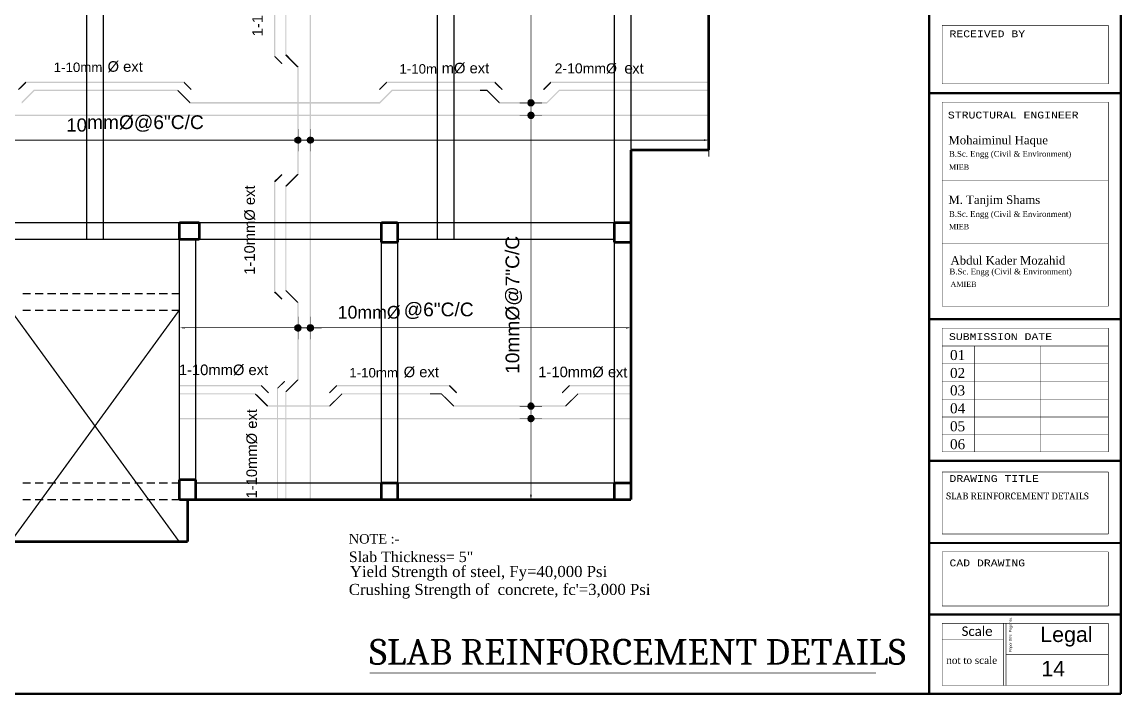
# Model space of a CAD drawing. Header units: millimetres. Extents: x 5 to 350, y 3 to 213.
# Drawn here: x 142.1 to 350.5, y 2.9 to 130.5 of the extents above; entities that cross this region are included whole.
import ezdxf

# ---------------------------------------------------------------- set-up
doc = ezdxf.new("R2010")
doc.units = ezdxf.units.MM
for name, color, linetype in [('H', 251, 'Continuous'), ('P', 255, 'Continuous'), ('T', 255, 'Continuous')]:
    doc.layers.add(name, color=color, linetype=linetype)
doc.styles.get("Standard").update_dxf_attribs({"font": 'arial.ttf'})

msp = doc.modelspace()

# ---------------------------------------------------------------- hatches: boundary and pattern name
at = {"layer": 'H', "linetype": 'Continuous'}
for points in [[(196.603, 39.97), (196.603, 192.282), (196.85, 39.97), (196.603, 39.97)], [(196.85, 39.97), (196.603, 192.282), (196.85, 192.282), (196.85, 39.97)], [(190.077, 124.037), (189.83, 146.226), (190.077, 146.138), (190.077, 124.037)], [(189.83, 123.948), (189.83, 146.226), (190.077, 124.037), (189.83, 123.948)], [(191.946, 124.213), (191.946, 145.027), (192.193, 124.372), (191.946, 124.213)], [(192.193, 124.372), (191.946, 145.027), (192.193, 144.868), (192.193, 124.372)], [(191.435, 122.678), (189.83, 123.948), (190.077, 124.037), (191.435, 122.678)], [(191.258, 122.52), (189.83, 123.948), (191.435, 122.678), (191.258, 122.52)], [(194.486, 122.008), (191.946, 124.213), (192.193, 124.372), (194.486, 122.008)], [(194.222, 121.92), (191.946, 124.213), (194.486, 122.008), (194.222, 121.92)], [(194.486, 101.6), (194.222, 121.92), (194.486, 122.008), (194.486, 101.6)], [(194.486, 101.6), (194.222, 101.688), (194.222, 121.92), (194.486, 101.6)], [(141.482, 117.598), (141.305, 117.775), (142.752, 119.204), (141.482, 117.598)], [(141.482, 117.598), (142.752, 119.204), (142.91, 118.957), (141.482, 117.598)], [(142.91, 118.957), (142.752, 119.204), (172.808, 119.204), (142.91, 118.957)], [(142.91, 118.957), (172.808, 119.204), (172.72, 118.957), (142.91, 118.957)], [(174.237, 117.775), (172.72, 118.957), (172.808, 119.204), (174.237, 117.775)], [(174.078, 117.598), (172.72, 118.957), (174.237, 117.775), (174.078, 117.598)], [(209.885, 117.598), (209.726, 117.775), (211.155, 119.204), (209.885, 117.598)], [(209.885, 117.598), (211.155, 119.204), (211.243, 118.957), (209.885, 117.598)], [(211.243, 118.957), (211.155, 119.204), (231.74, 119.204), (211.243, 118.957)], [(211.243, 118.957), (231.74, 119.204), (231.563, 118.957), (211.243, 118.957)], [(233.168, 117.775), (231.563, 118.957), (231.74, 119.204), (233.168, 117.775)], [(233.01, 117.598), (231.563, 118.957), (233.168, 117.775), (233.01, 117.598)], [(240.965, 117.598), (240.788, 117.775), (242.235, 119.204), (240.965, 117.598)], [(240.965, 117.598), (242.235, 119.204), (242.323, 118.957), (240.965, 117.598)], [(242.323, 118.957), (242.235, 119.204), (272.203, 119.204), (242.323, 118.957)], [(242.323, 118.957), (272.203, 119.204), (272.203, 118.957), (242.323, 118.957)], [(142.064, 115.058), (141.993, 115.323), (144.357, 117.687), (142.064, 115.058)], [(142.064, 115.058), (144.357, 117.687), (144.445, 117.44), (142.064, 115.058)], [(144.445, 117.44), (144.357, 117.687), (171.626, 117.687), (144.445, 117.44)], [(144.445, 117.44), (171.626, 117.687), (171.538, 117.44), (144.445, 117.44)], [(173.99, 115.323), (171.538, 117.44), (171.626, 117.687), (173.99, 115.323)], [(173.902, 115.058), (171.538, 117.44), (173.99, 115.323), (173.902, 115.058)], [(209.885, 115.058), (209.797, 115.323), (212.178, 117.687), (209.885, 115.058)], [(209.885, 115.058), (212.178, 117.687), (212.266, 117.44), (209.885, 115.058)], [(212.266, 117.44), (212.178, 117.687), (228.847, 117.687), (212.266, 117.44)], [(212.266, 117.44), (228.847, 117.687), (228.847, 117.44), (212.266, 117.44)], [(228.847, 117.44), (228.847, 117.687), (230.205, 117.687), (228.847, 117.44)], [(228.847, 117.44), (230.205, 117.687), (230.117, 117.44), (228.847, 117.44)], [(232.586, 115.323), (230.117, 117.44), (230.205, 117.687), (232.586, 115.323)], [(232.498, 115.058), (230.117, 117.44), (232.586, 115.323), (232.498, 115.058)], [(241.547, 115.058), (241.476, 115.323), (243.84, 117.687), (241.547, 115.058)], [(241.547, 115.058), (243.84, 117.687), (243.928, 117.44), (241.547, 115.058)], [(243.928, 117.44), (243.84, 117.687), (272.203, 117.687), (243.928, 117.44)], [(243.928, 117.44), (272.203, 117.687), (272.203, 117.44), (243.928, 117.44)], [(173.902, 115.058), (173.99, 115.323), (209.797, 115.323), (173.902, 115.058)], [(173.902, 115.058), (209.797, 115.323), (209.885, 115.058), (173.902, 115.058)], [(232.498, 115.058), (232.586, 115.323), (241.476, 115.323), (232.498, 115.058)], [(232.498, 115.058), (241.476, 115.323), (241.547, 115.058), (232.498, 115.058)], [(237.825, 115.147), (237.913, 115.57), (238.513, 115.147), (237.825, 115.147)], [(237.913, 114.812), (237.825, 115.147), (238.513, 115.147), (237.913, 114.812)], [(238.513, 115.147), (237.913, 115.57), (238.16, 115.817), (238.513, 115.147)], [(238.16, 114.547), (237.913, 114.812), (238.513, 115.147), (238.16, 114.547)], [(238.513, 115.147), (238.16, 115.817), (238.513, 115.905), (238.513, 115.147)], [(238.513, 114.476), (238.16, 114.547), (238.513, 115.147), (238.513, 114.476)], [(238.513, 115.147), (238.513, 115.905), (238.848, 115.817), (238.513, 115.147)], [(238.513, 115.147), (238.848, 115.817), (239.095, 115.57), (238.513, 115.147)], [(238.513, 115.147), (239.095, 115.57), (239.272, 115.147), (238.513, 115.147)], [(238.513, 114.476), (238.513, 115.147), (238.848, 114.547), (238.513, 114.476)], [(238.848, 114.547), (238.513, 115.147), (239.095, 114.812), (238.848, 114.547)], [(239.095, 114.812), (238.513, 115.147), (239.272, 115.147), (239.095, 114.812)], [(54.363, 112.695), (54.363, 112.942), (272.203, 112.942), (54.363, 112.695)], [(54.363, 112.695), (272.203, 112.942), (272.203, 112.695), (54.363, 112.695)], [(237.825, 112.854), (237.913, 113.206), (238.513, 112.854), (237.825, 112.854)], [(237.913, 112.43), (237.825, 112.854), (238.513, 112.854), (237.913, 112.43)], [(238.513, 112.854), (237.913, 113.206), (238.16, 113.453), (238.513, 112.854)], [(238.16, 112.183), (237.913, 112.43), (238.513, 112.854), (238.16, 112.183)], [(238.513, 112.854), (238.16, 113.453), (238.513, 113.542), (238.513, 112.854)], [(238.513, 112.095), (238.16, 112.183), (238.513, 112.854), (238.513, 112.095)], [(238.513, 112.854), (238.513, 113.542), (238.848, 113.453), (238.513, 112.854)], [(238.513, 112.854), (238.848, 113.453), (239.095, 113.206), (238.513, 112.854)], [(238.513, 112.854), (239.095, 113.206), (239.272, 112.854), (238.513, 112.854)], [(238.513, 112.095), (238.513, 112.854), (238.848, 112.183), (238.513, 112.095)], [(238.848, 112.183), (238.513, 112.854), (239.095, 112.43), (238.848, 112.183)], [(239.095, 112.43), (238.513, 112.854), (239.272, 112.854), (239.095, 112.43)], [(193.64, 108.126), (193.71, 108.462), (194.398, 108.126), (193.64, 108.126)], [(194.398, 108.126), (193.71, 108.462), (194.063, 108.708), (194.398, 108.126)], [(194.398, 108.126), (194.063, 108.708), (194.398, 108.797), (194.398, 108.126)], [(194.398, 108.126), (194.398, 108.797), (194.733, 108.708), (194.398, 108.126)], [(194.398, 108.126), (194.733, 108.708), (194.98, 108.462), (194.398, 108.126)], [(194.398, 108.126), (194.98, 108.462), (195.068, 108.126), (194.398, 108.126)], [(196.003, 108.126), (196.092, 108.462), (196.674, 108.126), (196.003, 108.126)], [(196.674, 108.126), (196.092, 108.462), (196.338, 108.708), (196.674, 108.126)], [(196.674, 108.126), (196.338, 108.708), (196.674, 108.797), (196.674, 108.126)], [(196.674, 108.126), (196.674, 108.797), (197.097, 108.708), (196.674, 108.126)], [(196.674, 108.126), (197.097, 108.708), (197.362, 108.462), (196.674, 108.126)], [(196.674, 108.126), (197.362, 108.462), (197.45, 108.126), (196.674, 108.126)], [(193.71, 107.774), (193.64, 108.126), (194.398, 108.126), (193.71, 107.774)], [(194.063, 107.527), (193.71, 107.774), (194.398, 108.126), (194.063, 107.527)], [(194.398, 107.438), (194.063, 107.527), (194.398, 108.126), (194.398, 107.438)], [(194.398, 107.438), (194.398, 108.126), (194.733, 107.527), (194.398, 107.438)], [(194.733, 107.527), (194.398, 108.126), (194.98, 107.774), (194.733, 107.527)], [(194.98, 107.774), (194.398, 108.126), (195.068, 108.126), (194.98, 107.774)], [(196.092, 107.774), (196.003, 108.126), (196.674, 108.126), (196.092, 107.774)], [(196.338, 107.527), (196.092, 107.774), (196.674, 108.126), (196.338, 107.527)], [(196.674, 107.438), (196.338, 107.527), (196.674, 108.126), (196.674, 107.438)], [(196.674, 107.438), (196.674, 108.126), (197.097, 107.527), (196.674, 107.438)], [(197.097, 107.527), (196.674, 108.126), (197.362, 107.774), (197.097, 107.527)], [(197.362, 107.774), (196.674, 108.126), (197.45, 108.126), (197.362, 107.774)], [(271.268, 107.95), (271.268, 108.285), (272.203, 108.126), (271.268, 107.95)], [(190.077, 100.154), (189.83, 100.33), (191.258, 101.688), (190.077, 100.154)], [(190.077, 79.41), (189.83, 100.33), (190.077, 100.154), (190.077, 79.41)], [(189.83, 79.252), (189.83, 100.33), (190.077, 79.41), (189.83, 79.252)], [(190.077, 100.154), (191.258, 101.688), (191.435, 101.512), (190.077, 100.154)], [(192.193, 99.307), (191.946, 99.395), (194.222, 101.688), (192.193, 99.307)], [(192.193, 99.307), (194.222, 101.688), (194.486, 101.6), (192.193, 99.307)], [(191.946, 79.587), (191.946, 99.395), (192.193, 79.675), (191.946, 79.587)], [(192.193, 79.675), (191.946, 99.395), (192.193, 99.307), (192.193, 79.675)], [(191.435, 78.07), (189.83, 79.252), (190.077, 79.41), (191.435, 78.07)], [(191.258, 77.893), (189.83, 79.252), (191.435, 78.07), (191.258, 77.893)], [(194.486, 77.382), (191.946, 79.587), (192.193, 79.675), (194.486, 77.382)], [(194.222, 77.294), (191.946, 79.587), (194.486, 77.382), (194.222, 77.294)], [(194.486, 62.653), (194.222, 77.294), (194.486, 77.382), (194.486, 62.653)], [(194.486, 62.653), (194.222, 62.742), (194.222, 77.294), (194.486, 62.653)], [(194.398, 72.566), (193.71, 72.902), (194.063, 73.148), (194.398, 72.566)], [(194.398, 72.566), (194.063, 73.148), (194.398, 73.237), (194.398, 72.566)], [(194.398, 72.566), (194.398, 73.237), (194.733, 73.148), (194.398, 72.566)], [(194.398, 72.566), (194.733, 73.148), (194.98, 72.902), (194.398, 72.566)], [(196.674, 72.478), (196.092, 72.902), (196.338, 73.148), (196.674, 72.478)], [(196.674, 72.478), (196.338, 73.148), (196.674, 73.237), (196.674, 72.478)], [(196.674, 72.478), (196.674, 73.237), (197.097, 73.148), (196.674, 72.478)], [(196.674, 72.478), (197.097, 73.148), (197.362, 72.902), (196.674, 72.478)], [(172.896, 72.39), (171.873, 72.566), (172.896, 72.637), (172.896, 72.39)], [(193.64, 72.566), (193.71, 72.902), (194.398, 72.566), (193.64, 72.566)], [(193.71, 72.143), (193.64, 72.566), (194.398, 72.566), (193.71, 72.143)], [(194.063, 71.878), (193.71, 72.143), (194.398, 72.566), (194.063, 71.878)], [(194.398, 71.79), (194.063, 71.878), (194.398, 72.566), (194.398, 71.79)], [(194.398, 72.566), (194.98, 72.902), (195.068, 72.566), (194.398, 72.566)], [(194.398, 71.79), (194.398, 72.566), (194.733, 71.878), (194.398, 71.79)], [(194.733, 71.878), (194.398, 72.566), (194.98, 72.143), (194.733, 71.878)], [(194.98, 72.143), (194.398, 72.566), (195.068, 72.566), (194.98, 72.143)], [(196.003, 72.478), (196.092, 72.902), (196.674, 72.478), (196.003, 72.478)], [(196.092, 72.143), (196.003, 72.478), (196.674, 72.478), (196.092, 72.143)], [(196.338, 71.878), (196.092, 72.143), (196.674, 72.478), (196.338, 71.878)], [(196.674, 71.79), (196.338, 71.878), (196.674, 72.478), (196.674, 71.79)], [(196.674, 72.478), (197.362, 72.902), (197.45, 72.478), (196.674, 72.478)], [(196.674, 71.79), (196.674, 72.478), (197.097, 71.878), (196.674, 71.79)], [(197.097, 71.878), (196.674, 72.478), (197.362, 72.143), (197.097, 71.878)], [(197.362, 72.143), (196.674, 72.478), (197.45, 72.478), (197.362, 72.143)], [(256.54, 72.39), (256.54, 72.637), (257.475, 72.566), (256.54, 72.39)], [(192.193, 60.36), (191.946, 60.448), (194.222, 62.742), (192.193, 60.36)], [(192.193, 60.36), (194.222, 62.742), (194.486, 62.653), (192.193, 60.36)], [(171.873, 61.472), (187.448, 61.718), (187.36, 61.472), (171.873, 61.472)], [(171.873, 61.472), (171.873, 61.718), (187.448, 61.718), (171.873, 61.472)], [(188.895, 60.29), (187.36, 61.472), (187.448, 61.718), (188.895, 60.29)], [(188.718, 60.113), (187.36, 61.472), (188.895, 60.29), (188.718, 60.113)], [(190.588, 61.048), (190.412, 61.136), (191.77, 62.477), (190.588, 61.048)], [(190.412, 39.97), (190.412, 61.136), (190.588, 39.97), (190.412, 39.97)], [(190.588, 39.97), (190.412, 61.136), (190.588, 61.048), (190.588, 39.97)], [(190.588, 61.048), (191.77, 62.477), (191.946, 62.318), (190.588, 61.048)], [(191.946, 39.97), (191.946, 60.448), (192.193, 39.97), (191.946, 39.97)], [(192.193, 39.97), (191.946, 60.448), (192.193, 60.36), (192.193, 39.97)], [(200.413, 60.113), (200.237, 60.29), (201.683, 61.718), (200.413, 60.113)], [(200.413, 60.113), (201.683, 61.718), (201.754, 61.472), (200.413, 60.113)], [(201.754, 61.472), (201.683, 61.718), (223.097, 61.718), (201.754, 61.472)], [(201.754, 61.472), (223.097, 61.718), (223.008, 61.472), (201.754, 61.472)], [(224.543, 60.29), (223.008, 61.472), (223.097, 61.718), (224.543, 60.29)], [(224.367, 60.113), (223.008, 61.472), (224.543, 60.29), (224.367, 60.113)], [(244.51, 60.113), (244.352, 60.29), (245.78, 61.718), (244.51, 60.113)], [(244.51, 60.113), (245.78, 61.718), (245.868, 61.472), (244.51, 60.113)], [(245.868, 61.472), (245.78, 61.718), (257.475, 61.718), (245.868, 61.472)], [(245.868, 61.472), (257.475, 61.718), (257.475, 61.472), (245.868, 61.472)], [(171.873, 59.937), (171.873, 60.113), (186.355, 60.113), (171.873, 59.937)], [(171.873, 59.937), (186.355, 60.113), (186.178, 59.937), (171.873, 59.937)], [(188.718, 57.82), (186.178, 59.937), (186.355, 60.113), (188.718, 57.82)], [(188.56, 57.573), (186.178, 59.937), (188.718, 57.82), (188.56, 57.573)], [(200.413, 57.573), (200.325, 57.82), (202.688, 60.113), (200.413, 57.573)], [(200.413, 57.573), (202.688, 60.113), (202.777, 59.937), (200.413, 57.573)], [(202.777, 59.937), (202.688, 60.113), (219.375, 60.113), (202.777, 59.937)], [(202.777, 59.937), (219.375, 60.113), (219.375, 59.937), (202.777, 59.937)], [(219.375, 59.937), (219.375, 60.113), (221.58, 60.113), (219.375, 59.937)], [(219.375, 59.937), (221.58, 60.113), (221.492, 59.937), (219.375, 59.937)], [(223.943, 57.82), (221.492, 59.937), (221.58, 60.113), (223.943, 57.82)], [(223.855, 57.573), (221.492, 59.937), (223.943, 57.82), (223.855, 57.573)], [(238.513, 57.662), (238.16, 58.332), (238.513, 58.42), (238.513, 57.662)], [(238.513, 57.662), (238.513, 58.42), (238.848, 58.332), (238.513, 57.662)], [(245.11, 57.573), (245.022, 57.82), (247.403, 60.113), (245.11, 57.573)], [(245.11, 57.573), (247.403, 60.113), (247.474, 59.937), (245.11, 57.573)], [(247.474, 59.937), (247.403, 60.113), (257.475, 60.113), (247.474, 59.937)], [(247.474, 59.937), (257.475, 60.113), (257.475, 59.937), (247.474, 59.937)], [(188.56, 57.573), (188.718, 57.82), (200.325, 57.82), (188.56, 57.573)], [(188.56, 57.573), (200.325, 57.82), (200.413, 57.573), (188.56, 57.573)], [(223.855, 57.573), (223.943, 57.82), (245.022, 57.82), (223.855, 57.573)], [(223.855, 57.573), (245.022, 57.82), (245.11, 57.573), (223.855, 57.573)], [(237.825, 57.662), (237.913, 57.997), (238.513, 57.662), (237.825, 57.662)], [(237.913, 57.326), (237.825, 57.662), (238.513, 57.662), (237.913, 57.326)], [(238.513, 57.662), (237.913, 57.997), (238.16, 58.332), (238.513, 57.662)], [(238.16, 57.062), (237.913, 57.326), (238.513, 57.662), (238.16, 57.062)], [(238.513, 56.974), (238.16, 57.062), (238.513, 57.662), (238.513, 56.974)], [(238.513, 57.662), (238.848, 58.332), (239.095, 57.997), (238.513, 57.662)], [(238.513, 57.662), (239.095, 57.997), (239.272, 57.662), (238.513, 57.662)], [(238.513, 56.974), (238.513, 57.662), (238.848, 57.062), (238.513, 56.974)], [(238.848, 57.062), (238.513, 57.662), (239.095, 57.326), (238.848, 57.062)], [(239.095, 57.326), (238.513, 57.662), (239.272, 57.662), (239.095, 57.326)], [(171.873, 55.21), (171.873, 55.457), (257.475, 55.457), (171.873, 55.21)], [(171.873, 55.21), (257.475, 55.457), (257.475, 55.21), (171.873, 55.21)], [(237.825, 55.28), (237.913, 55.704), (238.513, 55.28), (237.825, 55.28)], [(237.913, 54.945), (237.825, 55.28), (238.513, 55.28), (237.913, 54.945)], [(238.513, 55.28), (237.913, 55.704), (238.16, 55.968), (238.513, 55.28)], [(238.16, 54.698), (237.913, 54.945), (238.513, 55.28), (238.16, 54.698)], [(238.513, 55.28), (238.16, 55.968), (238.513, 56.056), (238.513, 55.28)], [(238.513, 54.61), (238.16, 54.698), (238.513, 55.28), (238.513, 54.61)], [(238.513, 55.28), (238.513, 56.056), (238.848, 55.968), (238.513, 55.28)], [(238.513, 55.28), (238.848, 55.968), (239.095, 55.704), (238.513, 55.28)], [(238.513, 55.28), (239.095, 55.704), (239.272, 55.28), (238.513, 55.28)], [(238.513, 54.61), (238.513, 55.28), (238.848, 54.698), (238.513, 54.61)], [(238.848, 54.698), (238.513, 55.28), (239.095, 54.945), (238.848, 54.698)], [(239.095, 54.945), (238.513, 55.28), (239.272, 55.28), (239.095, 54.945)], [(238.513, 39.97), (238.337, 40.887), (238.672, 40.887), (238.513, 39.97)]]:
    msp.add_hatch(color=256, dxfattribs=at).paths.add_polyline_path(points)

# ---------------------------------------------------------------- linework, layer by layer
at = {"layer": 'P'}
for points, const_width in [([(313.937, 3.14), (313.937, 212.513)], 0.423), ([(313.937, 3.14), (313.937, 212.513)], 0.423), ([(350.273, 212.513), (350.273, 3.14)], 0.423), ([(350.273, 212.513), (350.273, 3.14)], 0.423), ([(350.273, 212.513), (350.273, 3.14)], 0.423), ([(350.273, 212.513), (350.273, 3.14)], 0.423), ([(313.937, 3.14), (313.937, 185.085)], 0.085), ([(313.937, 3.14), (313.937, 185.085)], 0.085), ([(350.273, 185.085), (350.273, 3.14)], 0.085), ([(350.273, 185.085), (350.273, 3.14)], 0.085), ([(220.804, 136.313), (220.804, 89.323)], 0.254), ([(223.943, 136.313), (223.943, 89.323)], 0.254), ([(272.203, 134.796), (272.203, 106.257)], 0.508), ([(154.34, 133.174), (154.34, 89.323)], 0.254), ([(157.48, 133.174), (157.48, 89.323)], 0.254), ([(238.513, 40.887), (238.513, 132.256)], 0.169), ([(254.335, 92.463), (254.335, 133.174)], 0.254), ([(257.475, 92.463), (257.475, 133.174)], 0.254), ([(316.406, 118.78), (316.406, 129.875)], 0.085), ([(316.406, 118.78), (316.406, 129.875)], 0.085), ([(316.406, 129.875), (347.892, 129.875)], 0.085), ([(347.892, 129.875), (347.892, 118.78)], 0.085), ([(347.892, 129.875), (347.892, 118.78)], 0.085), ([(272.203, 119.133), (272.203, 119.204)], 0.254), ([(347.892, 118.78), (316.406, 118.78)], 0.085), ([(347.892, 118.78), (316.406, 118.78)], 0.085), ([(316.406, 118.78), (316.406, 118.78)], 0.085), ([(238.513, 117.352), (238.513, 115.147)], 0.085), ([(313.937, 117.016), (350.273, 117.016)], 0.423), ([(313.937, 117.016), (350.273, 117.016)], 0.423), ([(238.513, 115.147), (236.396, 115.147)], 0.085), ([(238.513, 115.147), (240.63, 115.147)], 0.085), ([(238.513, 113.03), (238.513, 115.147)], 0.085), ([(238.513, 114.97), (238.513, 112.854)], 0.085), ([(347.892, 115.323), (316.406, 115.323)], 0.085), ([(316.406, 115.323), (347.892, 115.323)], 0.085), ([(316.406, 76.623), (316.406, 115.323)], 0.085), ([(316.406, 76.623), (316.406, 115.323)], 0.085), ([(316.406, 76.623), (316.406, 115.323)], 0.085), ([(347.892, 115.323), (347.892, 115.323)], 0.085), ([(347.892, 76.623), (347.892, 115.323)], 0.085), ([(347.892, 76.623), (347.892, 115.323)], 0.085), ([(347.892, 115.323), (347.892, 76.623)], 0.085), ([(238.513, 112.854), (236.396, 112.854)], 0.085), ([(238.513, 112.854), (240.63, 112.854)], 0.085), ([(238.513, 110.666), (238.513, 112.854)], 0.085), ([(194.398, 110.243), (194.398, 108.126)], 0.085), ([(196.674, 110.243), (196.674, 108.126)], 0.085), ([(55.28, 108.126), (271.268, 108.126)], 0.169), ([(194.398, 108.126), (192.193, 108.126)], 0.085), ([(194.398, 108.126), (196.515, 108.126)], 0.085), ([(194.398, 106.01), (194.398, 108.126)], 0.085), ([(196.674, 108.126), (194.557, 108.126)], 0.085), ([(196.674, 108.126), (198.878, 108.126)], 0.085), ([(196.674, 106.01), (196.674, 108.126)], 0.085), ([(272.203, 106.257), (257.475, 106.257)], 0.508), ([(257.475, 106.257), (257.475, 39.97)], 0.508), ([(272.203, 104.987), (272.203, 107.192)], 0.169), ([(347.892, 100.418), (316.406, 100.418)], 0.085), ([(139.947, 92.463), (171.873, 92.463)], 0.254), ([(171.873, 89.323), (171.873, 92.463)], 0.508), ([(171.873, 92.463), (175.683, 92.463)], 0.508), ([(175.683, 92.463), (175.683, 89.323)], 0.508), ([(175.683, 92.463), (210.15, 92.463)], 0.254), ([(210.15, 92.463), (213.272, 92.463)], 0.508), ([(210.15, 88.724), (210.15, 92.463)], 0.508), ([(210.15, 92.463), (210.15, 92.463)], 0.508), ([(213.272, 92.463), (213.272, 88.724)], 0.508), ([(213.272, 92.463), (254.335, 92.463)], 0.254), ([(254.335, 92.463), (257.475, 92.463)], 0.508), ([(254.335, 88.724), (254.335, 92.463)], 0.508), ([(254.335, 92.463), (254.335, 92.463)], 0.508), ([(257.475, 92.463), (257.475, 88.724)], 0.508), ([(139.947, 89.323), (171.873, 89.323)], 0.254), ([(175.683, 89.323), (171.873, 89.323)], 0.508), ([(171.873, 89.323), (171.873, 89.323)], 0.508), ([(171.873, 43.78), (171.873, 89.323)], 0.254), ([(175.013, 43.78), (175.013, 89.323)], 0.254), ([(175.683, 89.323), (210.15, 89.323)], 0.254), ([(213.272, 88.724), (210.15, 88.724)], 0.508), ([(210.15, 43.092), (210.15, 88.724)], 0.254), ([(213.272, 89.323), (254.335, 89.323)], 0.254), ([(213.272, 43.092), (213.272, 88.724)], 0.254), ([(257.475, 88.724), (254.335, 88.724)], 0.508), ([(254.335, 43.092), (254.335, 88.724)], 0.254), ([(257.475, 43.092), (257.475, 88.724)], 0.254), ([(347.892, 88.565), (316.406, 88.565)], 0.085), ([(142.24, 78.987), (143.757, 78.987)], 0.254), ([(144.533, 78.987), (146.138, 78.987)], 0.254), ([(146.897, 78.987), (148.502, 78.987)], 0.254), ([(149.26, 78.987), (150.795, 78.987)], 0.254), ([(151.642, 78.987), (153.158, 78.987)], 0.254), ([(153.917, 78.987), (155.54, 78.987)], 0.254), ([(156.298, 78.987), (157.903, 78.987)], 0.254), ([(158.662, 78.987), (160.196, 78.987)], 0.254), ([(161.043, 78.987), (162.56, 78.987)], 0.254), ([(163.407, 78.987), (164.924, 78.987)], 0.254), ([(165.7, 78.987), (167.305, 78.987)], 0.254), ([(168.063, 78.987), (169.668, 78.987)], 0.254), ([(170.427, 78.987), (171.873, 78.987)], 0.254), ([(139.947, 75.865), (171.873, 31.997)], 0.254), ([(171.873, 75.865), (139.947, 31.997)], 0.254), ([(142.24, 75.865), (143.757, 75.865)], 0.254), ([(144.533, 75.865), (146.138, 75.865)], 0.254), ([(146.897, 75.865), (148.502, 75.865)], 0.254), ([(149.26, 75.865), (150.795, 75.865)], 0.254), ([(151.642, 75.865), (153.158, 75.865)], 0.254), ([(153.917, 75.865), (155.54, 75.865)], 0.254), ([(156.298, 75.865), (157.903, 75.865)], 0.254), ([(158.662, 75.865), (160.196, 75.865)], 0.254), ([(161.043, 75.865), (162.56, 75.865)], 0.254), ([(163.407, 75.865), (164.924, 75.865)], 0.254), ([(165.7, 75.865), (167.305, 75.865)], 0.254), ([(168.063, 75.865), (169.668, 75.865)], 0.254), ([(170.427, 75.865), (171.873, 75.865)], 0.254), ([(347.892, 76.623), (316.406, 76.623)], 0.085), ([(316.406, 76.623), (347.892, 76.623)], 0.085), ([(347.892, 76.623), (316.406, 76.623)], 0.085), ([(347.892, 76.623), (316.406, 76.623)], 0.085), ([(316.406, 76.623), (347.892, 76.623)], 0.085), ([(347.892, 76.623), (316.406, 76.623)], 0.085), ([(316.406, 76.623), (347.892, 76.623)], 0.085), ([(347.892, 76.623), (316.406, 76.623)], 0.085), ([(347.892, 76.623), (316.406, 76.623)], 0.085), ([(316.406, 76.623), (347.892, 76.623)], 0.085), ([(347.892, 76.623), (316.406, 76.623)], 0.085), ([(316.406, 76.623), (347.892, 76.623)], 0.085), ([(347.892, 76.623), (316.406, 76.623)], 0.085), ([(347.892, 76.623), (316.406, 76.623)], 0.085), ([(316.406, 76.623), (347.892, 76.623)], 0.085), ([(347.892, 76.623), (347.892, 76.623)], 0.085), ([(347.892, 76.623), (347.892, 76.623)], 0.085), ([(194.398, 74.683), (194.398, 72.566)], 0.085), ([(196.674, 74.683), (196.674, 72.478)], 0.085), ([(313.937, 74.172), (350.273, 74.172)], 0.423), ([(171.873, 69.338), (171.873, 71.543)], 0.169), ([(172.896, 72.566), (256.54, 72.566)], 0.169), ([(194.398, 72.566), (192.193, 72.566)], 0.085), ([(194.398, 72.566), (196.515, 72.566)], 0.085), ([(194.398, 70.362), (194.398, 72.566)], 0.085), ([(196.674, 72.478), (194.557, 72.478)], 0.085), ([(196.674, 72.478), (198.878, 72.478)], 0.085), ([(196.674, 70.362), (196.674, 72.478)], 0.085), ([(257.475, 69.338), (257.475, 71.543)], 0.169), ([(316.406, 49.018), (316.406, 72.478)], 0.085), ([(316.406, 72.478), (347.892, 72.478)], 0.085), ([(347.892, 72.478), (347.892, 49.018)], 0.085), ([(347.892, 72.478), (347.892, 72.478)], 0.085), ([(347.892, 69.092), (316.406, 69.092)], 0.085), ([(347.892, 69.092), (316.406, 69.092)], 0.085), ([(322.58, 69.092), (322.58, 49.018)], 0.085), ([(335.104, 69.092), (335.104, 49.018)], 0.085), ([(347.892, 65.705), (316.406, 65.705)], 0.085), ([(257.475, 61.56), (257.475, 61.63)], 0.254), ([(347.892, 62.318), (316.406, 62.318)], 0.085), ([(238.513, 59.866), (238.513, 57.662)], 0.085), ([(347.892, 59.02), (316.406, 59.02)], 0.085), ([(238.513, 57.662), (236.396, 57.662)], 0.085), ([(238.513, 57.662), (240.63, 57.662)], 0.085), ([(238.513, 55.545), (238.513, 57.662)], 0.085), ([(238.513, 57.485), (238.513, 55.28)], 0.085), ([(238.513, 55.28), (236.396, 55.28)], 0.085), ([(238.513, 55.28), (240.63, 55.28)], 0.085), ([(238.513, 53.164), (238.513, 55.28)], 0.085), ([(347.892, 55.633), (316.406, 55.633)], 0.085), ([(347.892, 52.246), (316.406, 52.246)], 0.085), ([(347.892, 49.018), (316.406, 49.018)], 0.085), ([(313.937, 47.325), (350.273, 47.325)], 0.423), ([(175.013, 43.78), (171.873, 43.78)], 0.508), ([(171.873, 43.78), (171.873, 39.97)], 0.508), ([(175.013, 39.97), (175.013, 43.78)], 0.508), ([(316.406, 45.208), (347.892, 45.208)], 0.085), ([(347.892, 45.208), (316.406, 45.208)], 0.085), ([(316.406, 45.208), (316.406, 45.208)], 0.085), ([(316.406, 33.443), (316.406, 45.208)], 0.085), ([(316.406, 45.208), (347.892, 45.208)], 0.085), ([(347.892, 45.208), (316.406, 45.208)], 0.085), ([(347.892, 33.443), (347.892, 45.208)], 0.085), ([(142.24, 43.092), (143.757, 43.092)], 0.254), ([(144.533, 43.092), (146.138, 43.092)], 0.254), ([(146.897, 43.092), (148.502, 43.092)], 0.254), ([(149.26, 43.092), (150.795, 43.092)], 0.254), ([(151.642, 43.092), (153.158, 43.092)], 0.254), ([(153.917, 43.092), (155.54, 43.092)], 0.254), ([(156.298, 43.092), (157.903, 43.092)], 0.254), ([(158.662, 43.092), (160.196, 43.092)], 0.254), ([(161.043, 43.092), (162.56, 43.092)], 0.254), ([(163.407, 43.092), (164.924, 43.092)], 0.254), ([(165.7, 43.092), (167.305, 43.092)], 0.254), ([(168.063, 43.092), (169.668, 43.092)], 0.254), ([(170.427, 43.092), (171.873, 43.092)], 0.254), ([(175.013, 43.092), (210.15, 43.092)], 0.254), ([(213.272, 43.092), (210.15, 43.092)], 0.508), ([(210.15, 43.092), (210.15, 39.97)], 0.508), ([(213.272, 39.97), (213.272, 43.092)], 0.508), ([(213.272, 43.092), (254.335, 43.092)], 0.254), ([(257.475, 43.092), (254.335, 43.092)], 0.508), ([(254.335, 43.092), (254.335, 39.97)], 0.508), ([(257.475, 39.97), (257.475, 43.092)], 0.508), ([(142.24, 39.97), (143.757, 39.97)], 0.254), ([(144.533, 39.97), (146.138, 39.97)], 0.254), ([(146.897, 39.97), (148.502, 39.97)], 0.254), ([(149.26, 39.97), (150.795, 39.97)], 0.254), ([(151.642, 39.97), (153.158, 39.97)], 0.254), ([(153.917, 39.97), (155.54, 39.97)], 0.254), ([(156.298, 39.97), (157.903, 39.97)], 0.254), ([(158.662, 39.97), (160.196, 39.97)], 0.254), ([(161.043, 39.97), (162.56, 39.97)], 0.254), ([(163.407, 39.97), (164.924, 39.97)], 0.254), ([(165.7, 39.97), (167.305, 39.97)], 0.254), ([(168.063, 39.97), (169.668, 39.97)], 0.254), ([(170.427, 39.97), (171.873, 39.97)], 0.254), ([(171.873, 39.97), (175.013, 39.97)], 0.508), ([(171.873, 39.97), (171.873, 39.97)], 0.508), ([(257.475, 39.97), (173.478, 39.97)], 0.508), ([(173.478, 39.97), (173.478, 31.997)], 0.508), ([(175.013, 39.97), (210.15, 39.97)], 0.254), ([(210.15, 39.97), (213.272, 39.97)], 0.508), ([(210.15, 39.97), (210.15, 39.97)], 0.508), ([(213.272, 39.97), (254.335, 39.97)], 0.254), ([(235.373, 39.97), (237.578, 39.97)], 0.169), ([(254.335, 39.97), (257.475, 39.97)], 0.508), ([(254.335, 39.97), (254.335, 39.97)], 0.508), ([(316.406, 33.443), (347.892, 33.443)], 0.085), ([(347.892, 33.443), (316.406, 33.443)], 0.085), ([(173.478, 31.997), (138.342, 31.997)], 0.508), ([(313.937, 31.75), (350.273, 31.75)], 0.423), ([(347.892, 30.057), (316.406, 30.057)], 0.085), ([(316.406, 19.808), (316.406, 30.057)], 0.085), ([(316.406, 30.057), (347.892, 30.057)], 0.085), ([(347.892, 30.057), (347.892, 19.808)], 0.085), ([(347.892, 30.057), (347.892, 30.057)], 0.085), ([(347.892, 19.808), (316.406, 19.808)], 0.085), ([(313.937, 18.203), (350.273, 18.203)], 0.423), ([(316.406, 4.745), (316.406, 16.51)], 0.085), ([(316.406, 16.51), (347.892, 16.51)], 0.085), ([(316.406, 4.745), (316.406, 16.51)], 0.085), ([(316.406, 16.51), (347.892, 16.51)], 0.085), ([(327.995, 16.51), (327.995, 4.745)], 0.085), ([(327.995, 16.51), (327.995, 4.745)], 0.085), ([(328.507, 16.51), (328.507, 4.745)], 0.085), ([(328.507, 16.51), (328.507, 4.745)], 0.085), ([(347.892, 16.51), (347.892, 4.745)], 0.085), ([(347.892, 16.51), (347.892, 4.745)], 0.085), ([(316.406, 13.37), (327.995, 13.37)], 0.085), ([(328.507, 10.583), (347.892, 10.583)], 0.085), ([(328.507, 10.583), (347.892, 10.583)], 0.085), ([(207.945, 7.108), (303.865, 7.108)], 0.169), ([(347.892, 4.745), (316.406, 4.745)], 0.085), ([(347.892, 4.745), (316.406, 4.745)], 0.085), ([(350.273, 3.14), (5.256, 3.14)], 0.423), ([(350.273, 3.14), (5.256, 3.14)], 0.423), ([(350.273, 3.14), (313.937, 3.14)], 0.423), ([(350.273, 3.14), (313.937, 3.14)], 0.423), ([(350.273, 3.14), (313.937, 3.14)], 0.085), ([(350.273, 3.14), (313.937, 3.14)], 0.085), ([(350.273, 3.14), (350.273, 3.14)], 0.423), ([(350.273, 3.14), (350.273, 3.14)], 0.423)]:
    msp.add_lwpolyline(points, dxfattribs=dict(at, const_width=const_width))

# ---------------------------------------------------------------- texts
at = {"layer": 'T', "attachment_point": 1, "rotation": 90}
for s, insert, char_height in [('{\\fArial|b0|i0|c0|p18;1-10mmØ ext}', (185.7, 127.8), 2), ('{\\fArial|b0|i0|c0|p18;1-10mmØ ext}', (184.2, 82.6), 2), ('{\\fArial|b0|i0|c0|p18;10mmØ@7"C/C}', (233.7, 63.8), 2.6), ('{\\fArial|b0|i0|c0|p18;1-10mmØ ext}', (184.6, 40.2), 2), ('{\\fArial Narrow|b0|i0|c0|p18;Paper Size  Page No.}', (329.1, 11.1), 0.5)]:
    msp.add_mtext(s, dxfattribs=dict(at, insert=insert, char_height=char_height))
at = {"layer": 'T', "attachment_point": 7}
for s, insert, char_height in [('{\\fCourier New|b0|i0|c0|p18;RECEIVED BY}', (317.8, 127.6), 1.3), ('{\\fArial|b0|i0|c0|p18;Ø ext}', (158.3, 121), 2), ('{\\fArial|b0|i0|c0|p18;1-10mm}', (148.1, 121), 1.8), ('{\\fArial|b0|i0|c0|p18;1-10m}', (213.6, 120.7), 1.8), ('{\\fArial|b0|i0|c0|p18;mØ ext}', (221.6, 120.7), 2), ('{\\fArial|b0|i0|c0|p18;2-10mmØ}', (243, 120.7), 1.9), ('{\\fArial|b0|i0|c0|p18;e}', (256.2, 120.7), 2.1), ('{\\fArial|b0|i0|c0|p18;xt}', (257.7, 120.7), 2), ('{\\fArial|b0|i0|c0|p18;mmØ@6"C/C}', (154.4, 109.7), 2.6), ('{\\fCourier New|b0|i0|c0|p18;STRUCTURAL ENGINEER}', (317.5, 112.2), 1.3), ('{\\fArial|b0|i0|c0|p18;10}', (150.5, 109.7), 2.5), ('{\\fBook Antiqua|b0|i0|c0|p18;Mohaiminul Haque}', (317.6, 106.8), 1.6), ('{\\fBook Antiqua|b0|i0|c0|p18;B.Sc. Engg (Civil & Environment)}', (317.7, 104.6), 1.1), ('{\\fBook Antiqua|b0|i0|c0|p18;MIEB}', (317.7, 102.5), 1), ('{\\fBook Antiqua|b0|i0|c0|p18;M. Tanjim Shams}', (317.6, 95.5), 1.6), ('{\\fBook Antiqua|b0|i0|c0|p18;B.Sc. Engg (Civil & Environment)}', (317.7, 93.2), 1.1), ('{\\fBook Antiqua|b0|i0|c0|p18;MIEB}', (317.7, 91.2), 1), ('{\\fBook Antiqua|b0|i0|c0|p18;Abdul Kader Mozahid}', (318, 84.5), 1.6), ('{\\fBook Antiqua|b0|i0|c0|p18;B.Sc. Engg (Civil & Environment)}', (317.8, 82.3), 1.1), ('{\\fBook Antiqua|b0|i0|c0|p18;AMIEB}', (318, 80.3), 1), ('{\\fArial|b0|i0|c0|p18;@6"C/C}', (214.4, 74.2), 2.6), ('{\\fArial|b0|i0|c0|p18;10mmØ}', (201.9, 74.2), 2.4), ('{\\fCourier New|b0|i0|c0|p18;SUBMISSION DATE}', (317.7, 70.2), 1.3), ('{\\fBook Antiqua|b0|i0|c0|p18;01}', (317.9, 66.4), 1.9), ('{\\fArial|b0|i0|c0|p18;1-10mmØ ext}', (171.8, 63.5), 2), ('{\\fArial|b0|i0|c0|p18;1-10mm}', (204.1, 63.1), 1.8), ('{\\fArial|b0|i0|c0|p18;Ø ext}', (214.4, 63.1), 2), ('{\\fArial|b0|i0|c0|p18;1-10mmØ e}', (239.9, 63.1), 2), ('{\\fArial|b0|i0|c0|p18;xt}', (254.6, 63.1), 2), ('{\\fBook Antiqua|b0|i0|c0|p18;02}', (317.9, 63), 1.9), ('{\\fBook Antiqua|b0|i0|c0|p18;03}', (317.9, 59.7), 1.9), ('{\\fBook Antiqua|b0|i0|c0|p18;04}', (317.9, 56.3), 1.9), ('{\\fBook Antiqua|b0|i0|c0|p18;05}', (317.9, 52.9), 1.9), ('{\\fBook Antiqua|b0|i0|c0|p18;06}', (317.9, 49.5), 1.9), ('{\\fCourier New|b0|i0|c0|p18;DRAWING TITLE}', (317.8, 43.3), 1.3), ('{\\fCambria|b0|i0|c0|p18;SLAB REINFORCEMENT DETAILS}', (317.2, 40), 1.3), ('{\\fBook Antiqua|b0|i0|c0|p18;NOTE :-}', (204, 31.6), 1.8), ('{\\fBook Antiqua|b0|i0|c0|p18;Slab Thickness= 5"}', (204, 28.1), 2), ('{\\fBook Antiqua|b0|i0|c0|p18;Yield Strength of steel, Fy=40,000 Psi}', (204.2, 24.6), 2.1), ('{\\fCourier New|b0|i0|c0|p18;CAD DRAWING}', (317.8, 27.3), 1.3), ("{\\fBook Antiqua|b0|i0|c0|p18;Crushing Strength of  concrete, fc'=3,000 Psi}", (204, 21.2), 2.1), ('{\\fCalibri|b0|i0|c0|p18;Scale}', (320.1, 14.1), 1.8), ('{\\fArial|b0|i0|c0|p18;Legal}', (335, 12.1), 2.9), ('{\\fCambria|b0|i0|c0|p18;SLAB REINFORCEMENT DETAILS}', (207.9, 8.6), 4.9), ('{\\fBook Antiqua|b0|i0|c0|p18;not to scale}', (317.2, 8.8), 1.4), ('{\\fArial|b0|i0|c0|p18;14}', (335.2, 6.5), 2.9)]:
    msp.add_mtext(s, dxfattribs=dict(at, insert=insert, char_height=char_height))

doc.saveas('drawing.dxf')
